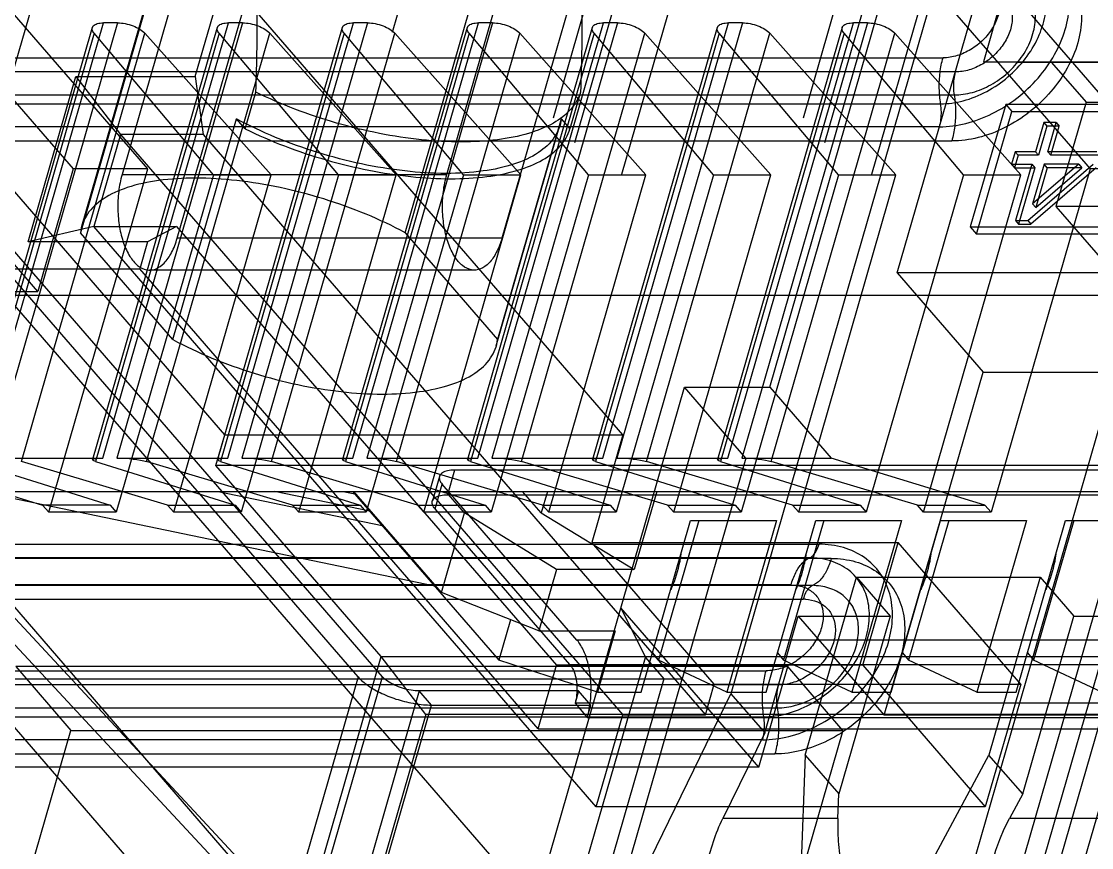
# Model space of a CAD drawing. Header units: millimetres. Extents: x -1 to 407, y -1 to 283.
# Drawn here: x 205.821 to 207.712, y 180.721 to 182.18 of the extents above; entities that cross this region are included whole.
import ezdxf

# ---------------------------------------------------------------- set-up
doc = ezdxf.new("R2010")
doc.units = ezdxf.units.MM
doc.header["$LTSCALE"] = 23.1
doc.linetypes.add('DASHED', pattern=[0.2, 0.1, -0.1])
doc.layers.get('0').update_dxf_attribs({"linetype": 'CONTINUOUS'})
for name, color, linetype in [('001-PCB', 7, 'CONTINUOUS'), ('_154401', 7, 'CONTINUOUS'), ('_242707', 7, 'CONTINUOUS'), ('_307065', 7, 'CONTINUOUS'), ('_367183', 7, 'CONTINUOUS'), ('_372860', 7, 'CONTINUOUS')]:
    doc.layers.add(name, color=color, linetype=linetype)

msp = doc.modelspace()

# ---------------------------------------------------------------- linework, layer by layer
at = {"color": 6, "linetype": 'Continuous'}
for p, q in [((208.003, 182.4254), (207.403, 180.347)), ((207.4583, 180.2387), (208.0896, 182.4254)), ((206.1364, 182.3844), (205.9992, 181.9091)), ((206.5729, 181.9091), (206.7101, 182.3844)), ((206.0447, 181.9192), (205.7037, 182.3129)), ((207.4563, 182.3129), (207.075, 180.9923)), ((207.1436, 181.5335), (207.3686, 182.3129)), ((207.3686, 182.3129), (207.7096, 181.9192)), ((206.0966, 181.7966), (206.2338, 182.2719)), ((206.8075, 182.2719), (206.6703, 181.7966)), ((206.1805, 181.4496), (205.4768, 182.2621)), ((206.1286, 182.0824), (206.1805, 182.2621)), ((206.8841, 181.4496), (206.1805, 182.2621)), ((205.6311, 182.2442), (205.9126, 181.9192)), ((207.3689, 181.7354), (207.5158, 182.2442)), ((207.5602, 182.2442), (207.521, 182.1084)), ((207.8417, 181.9192), (207.5602, 182.2442)), ((205.8401, 182.208), (205.7857, 182.0196)), ((205.9278, 181.8179), (206.0403, 182.2076)), ((206.038, 182.1962), (205.9255, 181.8065)), ((206.4993, 181.8065), (206.6118, 182.1962)), ((205.9466, 182.1688), (205.7264, 181.4059)), ((205.7445, 181.4085), (205.9664, 182.1771)), ((205.9911, 182.1771), (205.7692, 181.4085)), ((206.1674, 182.1688), (205.9472, 181.4059)), ((205.9654, 181.4085), (206.1872, 182.1771)), ((205.9911, 182.1771), (205.9664, 182.1771)), ((206.2119, 182.1771), (205.9901, 181.4085)), ((206.3883, 182.1688), (206.168, 181.4059)), ((206.1862, 181.4085), (206.4081, 182.1771)), ((206.2119, 182.1771), (206.1872, 182.1771)), ((206.4328, 182.1771), (206.2109, 181.4085)), ((206.6091, 182.1688), (206.3889, 181.4059)), ((206.407, 181.4085), (206.6289, 182.1771)), ((206.4328, 182.1771), (206.4081, 182.1771)), ((206.6536, 182.1771), (206.4317, 181.4085)), ((206.8299, 182.1688), (206.6097, 181.4059)), ((206.6279, 181.4085), (206.8497, 182.1771)), ((206.6536, 182.1771), (206.6289, 182.1771)), ((206.8745, 182.1771), (206.6526, 181.4085)), ((207.0508, 182.1688), (206.8306, 181.4059)), ((206.8487, 181.4085), (207.0706, 182.1771)), ((206.8745, 182.1771), (206.8497, 182.1771)), ((207.0953, 182.1771), (206.8734, 181.4085)), ((207.2716, 182.1688), (207.0514, 181.4059)), ((207.0695, 181.4085), (207.2914, 182.1771)), ((207.0953, 182.1771), (207.0706, 182.1771)), ((207.3161, 182.1771), (207.0942, 181.4085)), ((207.3161, 182.1771), (207.2914, 182.1771)), ((205.9499, 182.1586), (205.7317, 181.4025)), ((205.8213, 181.4025), (206.0396, 182.1586)), ((206.1606, 181.9084), (205.9499, 182.1586)), ((206.1708, 182.1586), (205.9525, 181.4025)), ((206.0396, 182.1586), (206.2624, 181.9084)), ((206.0422, 181.4025), (206.2604, 182.1586)), ((206.3814, 181.9084), (206.1708, 182.1586)), ((206.3916, 182.1586), (206.1733, 181.4025)), ((206.2604, 182.1586), (206.4832, 181.9084)), ((206.263, 181.4025), (206.4813, 182.1586)), ((206.6023, 181.9084), (206.3916, 182.1586)), ((206.6124, 182.1586), (206.3942, 181.4025)), ((206.4813, 182.1586), (206.704, 181.9084)), ((206.4838, 181.4025), (206.7021, 182.1586)), ((206.8231, 181.9084), (206.6124, 182.1586)), ((206.8333, 182.1586), (206.615, 181.4025)), ((206.7021, 182.1586), (206.9249, 181.9084)), ((206.7047, 181.4025), (206.9229, 182.1586)), ((207.044, 181.9084), (206.8333, 182.1586)), ((207.0541, 182.1586), (206.8358, 181.4025)), ((206.9229, 182.1586), (207.1457, 181.9084)), ((206.9255, 181.4025), (207.1438, 182.1586)), ((207.2648, 181.9084), (207.0541, 182.1586)), ((207.2749, 182.1586), (207.0567, 181.4025)), ((207.1438, 182.1586), (207.3666, 181.9084)), ((207.1463, 181.4025), (207.3646, 182.1586)), ((207.4856, 181.9084), (207.2749, 182.1586)), ((207.3646, 182.1586), (207.5874, 181.9084)), ((205.0898, 182.1153), (207.4497, 182.1153)), ((207.521, 182.1084), (207.6414, 182.1071)), ((207.521, 182.1084), (207.8457, 182.1084)), ((207.6414, 182.1071), (207.7024, 182.0367)), ((207.9662, 182.1071), (207.6414, 182.1071)), ((207.4714, 182.0903), (205.1115, 182.0903)), ((205.8331, 181.7902), (205.9175, 182.0824)), ((205.9175, 182.0824), (205.9962, 181.98)), ((205.9175, 182.0824), (206.1286, 182.0824)), ((206.1286, 182.0824), (206.1423, 181.98)), ((205.1094, 182.0497), (207.4693, 182.0497)), ((206.2168, 181.9897), (206.2356, 182.0547)), ((206.8093, 182.0547), (206.7906, 181.9897)), ((207.7024, 182.0367), (207.6493, 181.8527)), ((207.7024, 182.0367), (208.0271, 182.0367)), ((205.0856, 182.0341), (207.4455, 182.0341)), ((207.5604, 182.0331), (207.4979, 181.8166)), ((207.5088, 181.8041), (207.5713, 182.0206)), ((207.5604, 182.0331), (207.5713, 182.0206)), ((207.9934, 182.0331), (207.5604, 182.0331)), ((207.5713, 182.0206), (208.0043, 182.0206)), ((206.089, 181.6178), (206.2015, 182.0075)), ((206.2168, 181.9897), (206.2015, 182.0075)), ((206.7752, 182.0075), (206.6627, 181.6178)), ((206.7752, 182.0075), (206.7906, 181.9897)), ((207.6279, 182.0011), (207.613, 181.9495)), ((207.6279, 182.0011), (207.6333, 181.9948)), ((207.6495, 182.0011), (207.6279, 182.0011)), ((207.6346, 181.9495), (207.6495, 182.0011)), ((207.6495, 182.0011), (207.6549, 181.9948)), ((207.4434, 181.9935), (205.0835, 181.9935)), ((206.4161, 181.0222), (205.5869, 181.9797)), ((206.4594, 181.0222), (205.6302, 181.9797)), ((205.9962, 181.98), (205.9493, 181.8176)), ((205.9962, 181.98), (206.8838, 180.955)), ((206.1423, 181.98), (205.9962, 181.98)), ((206.1423, 181.98), (207.03, 180.955)), ((206.6604, 181.6064), (206.7729, 181.9961)), ((207.6333, 181.9948), (207.6184, 181.9432)), ((207.6549, 181.9948), (207.6333, 181.9948)), ((207.64, 181.9432), (207.6549, 181.9948)), ((205.1052, 181.9685), (207.4651, 181.9685)), ((207.5769, 181.9495), (207.5705, 181.9274)), ((207.5823, 181.9432), (207.5759, 181.9211)), ((207.5769, 181.9495), (207.5823, 181.9432)), ((207.613, 181.9495), (207.5769, 181.9495)), ((207.6184, 181.9432), (207.5823, 181.9432)), ((207.613, 181.9495), (207.6184, 181.9432)), ((207.6346, 181.9495), (207.64, 181.9432)), ((207.7212, 181.9495), (207.6346, 181.9495)), ((207.7266, 181.9432), (207.64, 181.9432)), ((207.5705, 181.9274), (207.5759, 181.9211)), ((207.5705, 181.9274), (207.6066, 181.9274)), ((207.6066, 181.9274), (207.5779, 181.8279)), ((207.5995, 181.8279), (207.7148, 181.9274)), ((207.6066, 181.9274), (207.612, 181.9211)), ((207.6282, 181.9274), (207.608, 181.8573)), ((207.6896, 181.9274), (207.608, 181.8573)), ((207.6336, 181.9211), (207.6282, 181.9274)), ((207.6896, 181.9274), (207.6282, 181.9274)), ((207.6896, 181.9274), (207.695, 181.9211)), ((205.9126, 181.9192), (205.8501, 181.7027)), ((205.8697, 181.313), (206.0447, 181.9192)), ((206.0447, 181.9192), (205.9126, 181.9192)), ((206.1606, 181.9084), (205.9887, 181.313)), ((205.9992, 181.9091), (206.5729, 181.9091)), ((206.0905, 181.313), (206.2624, 181.9084)), ((206.1606, 181.9084), (206.2624, 181.9084)), ((206.3814, 181.9084), (206.2096, 181.313)), ((206.3113, 181.313), (206.4832, 181.9084)), ((206.3814, 181.9084), (206.4832, 181.9084)), ((206.6023, 181.9084), (206.4304, 181.313)), ((206.5322, 181.313), (206.704, 181.9084)), ((206.6023, 181.9084), (206.704, 181.9084)), ((206.8231, 181.9084), (206.6512, 181.313)), ((206.753, 181.313), (206.9249, 181.9084)), ((206.8231, 181.9084), (206.9249, 181.9084)), ((207.044, 181.9084), (206.8721, 181.313)), ((206.9738, 181.313), (207.1457, 181.9084)), ((207.044, 181.9084), (207.1457, 181.9084)), ((207.2648, 181.9084), (207.0929, 181.313)), ((207.1947, 181.313), (207.3666, 181.9084)), ((207.2648, 181.9084), (207.3666, 181.9084)), ((207.4856, 181.9084), (207.3138, 181.313)), ((207.4155, 181.313), (207.5874, 181.9084)), ((207.4856, 181.9084), (207.5874, 181.9084)), ((207.7096, 181.9192), (207.5346, 181.313)), ((207.5759, 181.9211), (207.612, 181.9211)), ((207.612, 181.9211), (207.5833, 181.8216)), ((207.7203, 181.9211), (207.6049, 181.8216)), ((207.6336, 181.9211), (207.6134, 181.8511)), ((207.6134, 181.8511), (207.695, 181.9211)), ((207.695, 181.9211), (207.6336, 181.9211)), ((207.8417, 181.9192), (207.7096, 181.9192)), ((205.8501, 181.7027), (205.7202, 181.8527)), ((207.6134, 181.8511), (207.608, 181.8573)), ((207.6493, 181.8527), (207.7792, 181.7027)), ((207.974, 181.8527), (207.6493, 181.8527)), ((205.9493, 181.8176), (205.8331, 181.7902)), ((206.837, 180.7926), (205.9493, 181.8176)), ((205.9493, 181.8176), (206.0954, 181.8176)), ((206.0954, 181.8176), (206.0442, 181.7902)), ((206.0954, 181.8176), (206.7666, 181.0426)), ((207.4979, 181.8166), (207.5088, 181.8041)), ((207.4979, 181.8166), (207.9309, 181.8166)), ((207.5779, 181.8279), (207.5833, 181.8216)), ((207.5779, 181.8279), (207.5995, 181.8279)), ((207.5833, 181.8216), (207.6049, 181.8216)), ((207.5995, 181.8279), (207.6049, 181.8216)), ((206.089, 181.6178), (205.9255, 181.8065)), ((206.6703, 181.7966), (206.0966, 181.7966)), ((206.4993, 181.8065), (206.6627, 181.6178)), ((207.9418, 181.8041), (207.5088, 181.8041)), ((206.0442, 181.7902), (205.8331, 181.7902)), ((206.0442, 181.7902), (206.0305, 181.7425)), ((206.7493, 180.5925), (205.7533, 181.7425)), ((205.7533, 181.7425), (206.0305, 181.7425)), ((206.7341, 180.93), (206.0305, 181.7425)), ((206.6216, 181.7404), (206.0479, 181.7404)), ((207.3689, 181.7354), (207.5205, 181.5604)), ((208.0131, 181.7354), (207.3689, 181.7354)), ((205.5253, 181.7027), (205.8501, 181.7027)), ((207.9495, 181.5652), (207.5557, 180.2012)), ((207.3455, 180.9542), (207.5205, 181.5604)), ((207.5205, 181.5604), (208.1646, 181.5604)), ((206.6181, 180.2345), (206.9931, 181.5335)), ((207.1014, 181.4085), (206.9931, 181.5335)), ((206.9931, 181.5335), (207.1436, 181.5335)), ((207.1436, 181.5335), (207.2518, 181.4085)), ((205.4137, 181.503), (206.2723, 180.582)), ((206.3156, 180.582), (205.457, 181.503)), ((207.4994, 180.256), (207.8539, 181.4841)), ((207.8756, 181.4591), (207.521, 180.231)), ((206.1648, 181.3955), (206.1805, 181.4496)), ((206.1805, 181.4496), (206.8841, 181.4496)), ((206.8841, 181.4496), (206.8291, 181.2591)), ((205.5869, 181.4085), (205.8588, 181.3255)), ((205.7317, 181.4025), (205.9782, 181.3255)), ((205.7692, 181.4085), (205.9654, 181.4085)), ((206.0794, 181.3255), (205.8213, 181.4025)), ((205.9525, 181.4025), (206.1991, 181.3255)), ((205.9901, 181.4085), (206.1862, 181.4085)), ((206.3002, 181.3255), (206.0422, 181.4025)), ((206.4571, 181.058), (206.1648, 181.3955)), ((209.5965, 181.3955), (206.1648, 181.3955)), ((206.1733, 181.4025), (206.4199, 181.3255)), ((206.2109, 181.4085), (206.407, 181.4085)), ((206.521, 181.3255), (206.263, 181.4025)), ((206.3942, 181.4025), (206.6407, 181.3255)), ((206.4317, 181.4085), (206.6279, 181.4085)), ((206.7419, 181.3255), (206.4838, 181.4025)), ((206.615, 181.4025), (206.8616, 181.3255)), ((206.6526, 181.4085), (206.8487, 181.4085)), ((206.9627, 181.3255), (206.7047, 181.4025)), ((206.8358, 181.4025), (207.0824, 181.3255)), ((206.8734, 181.4085), (207.0695, 181.4085)), ((207.1836, 181.3255), (206.9255, 181.4025)), ((207.1014, 181.4085), (206.9889, 181.0188)), ((207.0567, 181.4025), (207.3032, 181.3255)), ((207.0942, 181.4085), (207.2518, 181.4085)), ((207.4044, 181.3255), (207.1463, 181.4025)), ((207.5238, 181.3255), (207.2518, 181.4085)), ((206.56, 181.376), (206.5475, 181.3327)), ((206.5864, 181.3871), (206.5739, 181.3438)), ((209.3144, 181.3871), (206.5864, 181.3871)), ((206.5523, 181.3188), (206.5648, 181.3621)), ((206.8029, 181.0871), (206.5648, 181.3621)), ((206.4507, 180.192), (205.4548, 181.342)), ((205.6377, 181.342), (206.6336, 180.192)), ((206.5739, 181.3438), (209.3019, 181.3438)), ((205.8588, 181.3255), (205.8697, 181.313)), ((205.9782, 181.3255), (205.8588, 181.3255)), ((205.9782, 181.3255), (205.9887, 181.313)), ((206.0905, 181.313), (206.0794, 181.3255)), ((206.0794, 181.3255), (206.1991, 181.3255)), ((206.1991, 181.3255), (206.2096, 181.313)), ((206.3113, 181.313), (206.3002, 181.3255)), ((206.3002, 181.3255), (206.4199, 181.3255)), ((206.4199, 181.3255), (206.4304, 181.313)), ((206.5322, 181.313), (206.521, 181.3255)), ((206.521, 181.3255), (206.6407, 181.3255)), ((206.7904, 181.0438), (206.5523, 181.3188)), ((206.6407, 181.3255), (206.6512, 181.313)), ((206.753, 181.313), (206.7419, 181.3255)), ((206.7419, 181.3255), (206.8616, 181.3255)), ((206.8616, 181.3255), (206.8721, 181.313)), ((206.9738, 181.313), (206.9627, 181.3255)), ((206.9627, 181.3255), (207.0824, 181.3255)), ((207.0824, 181.3255), (207.0929, 181.313)), ((207.1947, 181.313), (207.1836, 181.3255)), ((207.1836, 181.3255), (207.3032, 181.3255)), ((207.3032, 181.3255), (207.3138, 181.313)), ((207.4155, 181.313), (207.4044, 181.3255)), ((207.4044, 181.3255), (207.5238, 181.3255)), ((207.5346, 181.313), (207.5238, 181.3255)), ((205.9887, 181.313), (205.8697, 181.313)), ((206.2096, 181.313), (206.0905, 181.313)), ((206.4304, 181.313), (206.3113, 181.313)), ((206.6512, 181.313), (206.5322, 181.313)), ((206.8721, 181.313), (206.753, 181.313)), ((207.0929, 181.313), (206.9738, 181.313)), ((207.3138, 181.313), (207.1947, 181.313)), ((207.5346, 181.313), (207.4155, 181.313)), ((204.8707, 181.2562), (207.2306, 181.2562)), ((207.0456, 181.0091), (206.8291, 181.2591)), ((206.8291, 181.2591), (207.3704, 181.2591)), ((207.3079, 181.0426), (207.3704, 181.2591)), ((207.5869, 181.0091), (207.3704, 181.2591)), ((207.2141, 181.2322), (204.8541, 181.2322)), ((207.2522, 181.2312), (204.8923, 181.2312)), ((207.2062, 180.884), (207.2968, 181.1979)), ((207.2968, 181.1979), (207.3563, 181.1292)), ((207.2968, 181.1979), (207.6215, 181.1979)), ((207.6215, 181.1979), (207.5309, 180.884)), ((207.6215, 181.1979), (207.6811, 181.1292)), ((207.181, 181.1843), (204.8211, 181.1843)), ((207.2192, 181.1833), (204.8593, 181.1833)), ((207.2253, 181.1831), (207.2212, 181.1833)), ((207.226, 181.1831), (207.2253, 181.1831)), ((204.8427, 181.1593), (207.2026, 181.1593)), ((207.1346, 180.9235), (207.1939, 181.1292)), ((207.1939, 181.1292), (207.3455, 180.9542)), ((207.1939, 181.1292), (207.3563, 181.1292)), ((207.3563, 181.1292), (207.2657, 180.8153)), ((207.5905, 180.8153), (207.6811, 181.1292)), ((207.6811, 181.1292), (207.8381, 181.1292)), ((209.6175, 181.0871), (206.8029, 181.0871)), ((205.6884, 178.395), (206.4571, 181.058)), ((206.5358, 180.9556), (206.4571, 181.058)), ((206.4571, 181.058), (209.8887, 181.058)), ((206.7864, 180.58), (206.9239, 181.0563)), ((205.8115, 181.0401), (205.9089, 180.9276)), ((207.1754, 181.0401), (205.8115, 181.0401)), ((206.7341, 180.93), (206.7666, 181.0426)), ((207.3079, 181.0426), (206.7666, 181.0426)), ((206.7904, 181.0438), (209.605, 181.0438)), ((207.1242, 180.8626), (207.1754, 181.0401)), ((207.2729, 180.9276), (207.1754, 181.0401)), ((207.3079, 181.0426), (207.5244, 180.7926)), ((204.7773, 181.0328), (207.1372, 181.0328)), ((206.4161, 181.0222), (206.2838, 180.5638)), ((206.3271, 180.5638), (206.4594, 181.0222)), ((207.1589, 181.0078), (204.799, 181.0078)), ((206.546, 180.9722), (206.5244, 180.9972)), ((206.8058, 180.9972), (206.7996, 180.9755)), ((207.03, 180.955), (207.0456, 181.0091)), ((207.0456, 181.0091), (207.5869, 181.0091)), ((207.5869, 181.0091), (207.5244, 180.7926)), ((206.9163, 180.6675), (207.075, 180.9923)), ((207.075, 180.9923), (207.1346, 180.9235)), ((204.7969, 180.9672), (207.1568, 180.9672)), ((206.8212, 180.9505), (206.8275, 180.9722)), ((204.7731, 180.9516), (207.133, 180.9516)), ((206.5358, 180.9556), (205.7858, 178.3575)), ((209.8375, 180.9556), (206.5358, 180.9556)), ((206.837, 180.7926), (206.8838, 180.955)), ((206.8838, 180.955), (207.03, 180.955)), ((207.9896, 180.9542), (207.3455, 180.9542)), ((205.837, 180.6786), (205.9089, 180.9276)), ((205.9089, 180.9276), (207.2729, 180.9276)), ((206.7341, 180.93), (208.7584, 180.93)), ((207.1346, 180.9235), (207.0605, 180.772)), ((207.2729, 180.9276), (207.201, 180.6786)), ((207.1309, 180.911), (204.771, 180.911)), ((204.7927, 180.886), (207.1526, 180.886)), ((207.2062, 180.884), (207.1978, 180.6675)), ((207.2062, 180.884), (207.2657, 180.8153)), ((207.4143, 180.6675), (207.5309, 180.884)), ((207.5905, 180.8153), (207.5309, 180.884)), ((207.264, 180.772), (207.2657, 180.8153)), ((207.5905, 180.8153), (207.5671, 180.772)), ((207.5244, 180.7926), (206.837, 180.7926)), ((207.264, 180.772), (207.0605, 180.772)), ((207.7349, 180.772), (207.5671, 180.772))]:
    msp.add_line(p, q, dxfattribs=at)
at = {"color": 4, "linetype": 'DASHED'}
msp.add_line((203.9339, 172.6617), (206.4036, 181.2169), dxfattribs=at)
at = {"color": 7, "linetype": 'Continuous'}
for p, q in [((206.8806, 181.1438), (206.9239, 181.0563)), ((207.1242, 180.8626), (206.8806, 181.1438)), ((206.9239, 181.0563), (206.9564, 181.0188)), ((205.6249, 181.0188), (206.9889, 181.0188)), ((206.9564, 181.0188), (206.8189, 180.5425)), ((206.8514, 180.5425), (206.9889, 181.0188)), ((206.5244, 180.9972), (205.7681, 178.3775)), ((206.8058, 180.9972), (206.5244, 180.9972)), ((206.8275, 180.9722), (206.8058, 180.9972)), ((205.7898, 178.3525), (206.546, 180.9722)), ((206.546, 180.9722), (206.8275, 180.9722)), ((206.7996, 180.9755), (206.8212, 180.9505)), ((209.6142, 180.9755), (206.7996, 180.9755)), ((206.8212, 180.9505), (209.6358, 180.9505)), ((207.1242, 180.8626), (205.7602, 180.8626))]:
    msp.add_line(p, q, dxfattribs=at)
at = {"color": 6, "linetype": 'Continuous'}
for centre, radius, start, end in [((207.2141, 181.0953), 0.1369, 86.2904, 90.012), ((207.2026, 181.0853), 0.074, 86.636, 89.9635)]:
    msp.add_arc(centre, radius, start, end, dxfattribs=at)
at = {"color": 6, "linetype": 'Continuous', "extrusion": (0, 0, -1)}
for centre, major_axis, ratio, start_param, end_param in [((205.9852, 181.4024), (-0.0381, 0.0032), 0.135087, -0.547189, 1.009655), ((206.01, 181.4024), (-0.0381, 0.0032), 0.135087, 1.009655, 2.566499), ((206.2061, 181.4024), (-0.0381, 0.0032), 0.135087, -0.547189, 1.009655), ((206.2308, 181.4024), (-0.0381, 0.0032), 0.135087, 1.009655, 2.566499), ((206.4269, 181.4024), (-0.0381, 0.0032), 0.135087, -0.547189, 1.009655), ((206.4516, 181.4024), (-0.0381, 0.0032), 0.135087, 1.009655, 2.566499), ((206.6478, 181.4024), (-0.0381, 0.0032), 0.135087, -0.547189, 1.009655), ((206.6725, 181.4024), (-0.0381, 0.0032), 0.135087, 1.009655, 2.566499), ((206.8686, 181.4024), (-0.0381, 0.0032), 0.135087, -0.547189, 1.009655), ((206.8933, 181.4024), (-0.0381, 0.0032), 0.135087, 1.009655, 2.566499), ((207.0894, 181.4024), (-0.0381, 0.0032), 0.135087, -0.547189, 1.009655), ((207.1141, 181.4024), (-0.0381, 0.0032), 0.135087, 1.009655, 2.566499), ((206.7589, 180.9681), (-1.4564, 0.3624), 0.423626, 5.012153, 5.860427), ((207.6537, 180.672), (0.057, 0.1973), 0.576999, -2.783164, -1.212368), ((206.6481, 180.5842), (-1.4252, 0.4706), 0.441408, -1.303516, -0.455242), ((206.6481, 180.5842), (-1.3777, 0.4549), 0.441408, 4.979669, 5.827943)]:
    msp.add_ellipse(centre, major_axis=major_axis, ratio=ratio, start_param=start_param, end_param=end_param, dxfattribs=at)
at = {"color": 6, "linetype": 'Continuous'}
for points, knots in [([(207.4434, 181.9935), (207.4591, 181.9935), (207.4914, 181.9979), (207.5379, 182.0154), (207.5812, 182.0428), (207.6187, 182.0782), (207.648, 182.1194), (207.6671, 182.1638), (207.6749, 182.2087), (207.6703, 182.2512), (207.6531, 182.2886), (207.6242, 182.3174), (207.586, 182.3351), (207.5576, 182.3387), (207.5431, 182.3387)], [0, 0, 0, 0, 0.085354, 0.176037, 0.269785, 0.3637, 0.456022, 0.543863, 0.625818, 0.702083, 0.774238, 0.84598, 0.920531, 1, 1, 1, 1]), ([(207.4455, 182.0341), (207.4589, 182.0341), (207.4873, 182.0381), (207.5279, 182.0545), (207.5652, 182.0801), (207.5962, 182.1126), (207.6187, 182.1494), (207.6314, 182.1881), (207.6334, 182.2257), (207.6242, 182.2603), (207.6035, 182.2891), (207.5725, 182.3085), (207.548, 182.3136), (207.5354, 182.3145)], [0, 0, 0, 0, 0.091618, 0.193992, 0.2977, 0.399719, 0.499661, 0.591285, 0.676323, 0.754647, 0.832035, 0.913682, 1, 1, 1, 1]), ([(207.5647, 182.3137), (207.5792, 182.3137), (207.6075, 182.3101), (207.6454, 182.2927), (207.6742, 182.2643), (207.6916, 182.2274), (207.6966, 182.185), (207.6892, 182.1402), (207.6704, 182.0957), (207.6413, 182.0543), (207.6038, 182.0185), (207.5602, 181.9907), (207.5133, 181.9729), (207.4808, 181.9685), (207.4651, 181.9685)], [0, 0, 0, 0, 0.079193, 0.153077, 0.224106, 0.295691, 0.371752, 0.453585, 0.541191, 0.633457, 0.727996, 0.822743, 0.914322, 1, 1, 1, 1]), ([(206.2356, 182.0547), (206.2366, 182.0809), (206.238, 182.1313), (206.238, 182.2037), (206.2357, 182.2499), (206.2338, 182.2719)], [0, 0, 0, 0, 0.362121, 0.695312, 1, 1, 1, 1]), ([(206.8075, 182.2719), (206.8095, 182.2499), (206.8117, 182.2037), (206.8117, 182.1313), (206.8103, 182.0809), (206.8093, 182.0547)], [0, 0, 0, 0, 0.304688, 0.637879, 1, 1, 1, 1]), ([(207.4935, 182.2669), (207.5011, 182.2669), (207.5159, 182.2646), (207.5349, 182.2535), (207.5473, 182.2359), (207.5518, 182.214), (207.5484, 182.1904), (207.5378, 182.1671), (207.5211, 182.1461), (207.4997, 182.1293), (207.4755, 182.1182), (207.4581, 182.1153), (207.4498, 182.1153)], [0, 0, 0, 0, 0.094861, 0.182105, 0.266584, 0.355552, 0.453357, 0.559542, 0.670943, 0.784228, 0.895716, 1, 1, 1, 1]), ([(207.4693, 182.0497), (207.4747, 182.0497), (207.4857, 182.0505), (207.5021, 182.054), (207.5185, 182.0597), (207.5345, 182.0675), (207.5498, 182.0772), (207.5641, 182.0886), (207.5769, 182.1015), (207.5882, 182.1155), (207.5976, 182.1305), (207.6049, 182.1461), (207.61, 182.1619), (207.6128, 182.1777), (207.6132, 182.193), (207.6112, 182.2077), (207.6067, 182.2213), (207.6, 182.2335), (207.591, 182.2441), (207.5801, 182.2528), (207.5675, 182.2595), (207.5535, 182.2639), (207.5436, 182.2653), (207.5385, 182.2656)], [0, 0, 0, 0, 0.047857, 0.097621, 0.149054, 0.201803, 0.255448, 0.309534, 0.363549, 0.41698, 0.469367, 0.520311, 0.569498, 0.616749, 0.66204, 0.705511, 0.747479, 0.78844, 0.829025, 0.869908, 0.911717, 0.954966, 1, 1, 1, 1]), ([(207.5194, 182.2417), (207.5266, 182.2413), (207.5404, 182.2383), (207.5581, 182.2269), (207.5696, 182.2091), (207.5733, 182.1873), (207.5696, 182.1637), (207.5584, 182.1407), (207.5415, 182.12), (207.5203, 182.1036), (207.4965, 182.0931), (207.4796, 182.0903), (207.4714, 182.0903)], [0, 0, 0, 0, 0.090541, 0.175823, 0.260777, 0.351493, 0.450716, 0.558782, 0.672454, 0.786246, 0.896143, 1, 1, 1, 1]), ([(205.9499, 182.1586), (205.9482, 182.1607), (205.9453, 182.165), (205.9479, 182.1729), (205.9563, 182.1765), (205.9626, 182.1771), (205.9664, 182.1771)], [0, 0, 0, 0, 0.238335, 0.424436, 0.663353, 1, 1, 1, 1]), ([(205.9911, 182.1771), (205.9957, 182.1771), (206.0051, 182.176), (206.0185, 182.1722), (206.0303, 182.1665), (206.0371, 182.1615), (206.0396, 182.1586)], [0, 0, 0, 0, 0.258863, 0.530231, 0.785705, 1, 1, 1, 1]), ([(206.1708, 182.1586), (206.1691, 182.1607), (206.1661, 182.165), (206.1687, 182.1729), (206.1771, 182.1765), (206.1835, 182.1771), (206.1872, 182.1771)], [0, 0, 0, 0, 0.238335, 0.424436, 0.663353, 1, 1, 1, 1]), ([(206.2119, 182.1771), (206.2165, 182.1771), (206.2259, 182.176), (206.2393, 182.1722), (206.2512, 182.1665), (206.2579, 182.1615), (206.2604, 182.1586)], [0, 0, 0, 0, 0.258863, 0.530231, 0.785705, 1, 1, 1, 1]), ([(206.3916, 182.1586), (206.3899, 182.1607), (206.387, 182.165), (206.3896, 182.1729), (206.398, 182.1765), (206.4043, 182.1771), (206.4081, 182.1771)], [0, 0, 0, 0, 0.238335, 0.424436, 0.663353, 1, 1, 1, 1]), ([(206.4328, 182.1771), (206.4374, 182.1771), (206.4467, 182.176), (206.4601, 182.1722), (206.472, 182.1665), (206.4787, 182.1615), (206.4813, 182.1586)], [0, 0, 0, 0, 0.258863, 0.530231, 0.785705, 1, 1, 1, 1]), ([(206.6124, 182.1586), (206.6107, 182.1607), (206.6078, 182.165), (206.6104, 182.1729), (206.6188, 182.1765), (206.6251, 182.1771), (206.6289, 182.1771)], [0, 0, 0, 0, 0.238335, 0.424436, 0.663353, 1, 1, 1, 1]), ([(206.6536, 182.1771), (206.6582, 182.1771), (206.6676, 182.176), (206.681, 182.1722), (206.6928, 182.1665), (206.6996, 182.1615), (206.7021, 182.1586)], [0, 0, 0, 0, 0.258863, 0.530231, 0.785705, 1, 1, 1, 1]), ([(206.8333, 182.1586), (206.8316, 182.1607), (206.8286, 182.165), (206.8312, 182.1729), (206.8396, 182.1765), (206.846, 182.1771), (206.8497, 182.1771)], [0, 0, 0, 0, 0.238335, 0.424436, 0.663353, 1, 1, 1, 1]), ([(206.8745, 182.1771), (206.879, 182.1771), (206.8884, 182.176), (206.9018, 182.1722), (206.9137, 182.1665), (206.9204, 182.1615), (206.9229, 182.1586)], [0, 0, 0, 0, 0.258863, 0.530231, 0.785705, 1, 1, 1, 1]), ([(207.0541, 182.1586), (207.0524, 182.1607), (207.0495, 182.165), (207.0521, 182.1729), (207.0605, 182.1765), (207.0668, 182.1771), (207.0706, 182.1771)], [0, 0, 0, 0, 0.238335, 0.424436, 0.663353, 1, 1, 1, 1]), ([(207.0953, 182.1771), (207.0999, 182.1771), (207.1092, 182.176), (207.1226, 182.1722), (207.1345, 182.1665), (207.1413, 182.1615), (207.1438, 182.1586)], [0, 0, 0, 0, 0.258863, 0.530231, 0.785705, 1, 1, 1, 1]), ([(207.2749, 182.1586), (207.2732, 182.1607), (207.2703, 182.165), (207.2729, 182.1729), (207.2813, 182.1765), (207.2877, 182.1771), (207.2914, 182.1771)], [0, 0, 0, 0, 0.238335, 0.424436, 0.663353, 1, 1, 1, 1]), ([(207.3161, 182.1771), (207.3207, 182.1771), (207.3301, 182.176), (207.3435, 182.1722), (207.3553, 182.1665), (207.3621, 182.1615), (207.3646, 182.1586)], [0, 0, 0, 0, 0.258863, 0.530231, 0.785705, 1, 1, 1, 1]), ([(207.4455, 182.0341), (207.4441, 182.0431), (207.4425, 182.0615), (207.4438, 182.0889), (207.4473, 182.1068), (207.4497, 182.1153)], [0, 0, 0, 0, 0.335441, 0.674678, 1, 1, 1, 1]), ([(207.4714, 182.0903), (207.4702, 182.0861), (207.4684, 182.0772), (207.4677, 182.0635), (207.4685, 182.0543), (207.4693, 182.0497)], [0, 0, 0, 0, 0.321066, 0.660217, 1, 1, 1, 1]), ([(206.5986, 181.9668), (206.5751, 181.9668), (206.5265, 181.9696), (206.4528, 181.9809), (206.378, 181.9991), (206.305, 182.0234), (206.2581, 182.0436), (206.2356, 182.0547)], [0, 0, 0, 0, 0.187499, 0.387338, 0.593585, 0.799916, 1, 1, 1, 1]), ([(206.8093, 182.0547), (206.806, 182.0437), (206.7928, 182.0217), (206.7598, 181.9971), (206.715, 181.9795), (206.66, 181.9689), (206.6199, 181.9668), (206.5986, 181.9668)], [0, 0, 0, 0, 0.142927, 0.30687, 0.503274, 0.735138, 1, 1, 1, 1]), ([(207.4693, 182.0497), (207.4708, 182.0407), (207.4724, 182.0222), (207.471, 181.9949), (207.4676, 181.977), (207.4651, 181.9685)], [0, 0, 0, 0, 0.335437, 0.674676, 1, 1, 1, 1]), ([(207.4434, 181.9935), (207.4447, 181.9977), (207.4464, 182.0066), (207.4471, 182.0202), (207.4463, 182.0295), (207.4455, 182.0341)], [0, 0, 0, 0, 0.321079, 0.660227, 1, 1, 1, 1]), ([(206.5717, 181.9112), (206.5474, 181.9112), (206.4972, 181.9144), (206.4213, 181.9269), (206.3447, 181.9468), (206.2708, 181.9733), (206.2238, 181.9954), (206.2015, 182.0075)], [0, 0, 0, 0, 0.188874, 0.390179, 0.597191, 0.802801, 1, 1, 1, 1]), ([(206.7752, 182.0075), (206.7738, 181.9959), (206.7645, 181.972), (206.7337, 181.9445), (206.6898, 181.9252), (206.6344, 181.9135), (206.5936, 181.9112), (206.5717, 181.9112)], [0, 0, 0, 0, 0.143483, 0.303562, 0.497181, 0.729913, 1, 1, 1, 1]), ([(206.2169, 181.9897), (206.2395, 181.9786), (206.2864, 181.9584), (206.3594, 181.9341), (206.4341, 181.9159), (206.5078, 181.9047), (206.5563, 181.9018), (206.5798, 181.9018)], [0, 0, 0, 0, 0.200663, 0.40686, 0.612964, 0.812652, 1, 1, 1, 1]), ([(206.5798, 181.9018), (206.6012, 181.9018), (206.6412, 181.9039), (206.6962, 181.9145), (206.7409, 181.9321), (206.774, 181.9567), (206.7872, 181.9787), (206.7906, 181.9897)], [0, 0, 0, 0, 0.264662, 0.496402, 0.692741, 0.856644, 1, 1, 1, 1]), ([(205.9992, 181.9091), (205.9964, 181.8994), (205.9924, 181.8789), (205.991, 181.8476), (205.9938, 181.8168), (206.0008, 181.7888), (206.0113, 181.7655), (206.0248, 181.7485), (206.0414, 181.7393), (206.0596, 181.7411), (206.0754, 181.753), (206.0881, 181.7722), (206.0941, 181.7879), (206.0966, 181.7966)], [0, 0, 0, 0, 0.112048, 0.229484, 0.344916, 0.452483, 0.547151, 0.625149, 0.688915, 0.747899, 0.815555, 0.899688, 1, 1, 1, 1]), ([(206.6703, 181.7966), (206.6678, 181.7879), (206.6619, 181.7723), (206.6493, 181.7532), (206.6337, 181.7413), (206.6157, 181.7392), (206.599, 181.7481), (206.5854, 181.7649), (206.5747, 181.7881), (206.5677, 181.8161), (206.5647, 181.8471), (206.5661, 181.8787), (206.5701, 181.8993), (206.5729, 181.9091)], [0, 0, 0, 0, 0.099917, 0.183374, 0.250627, 0.309389, 0.372896, 0.450427, 0.54457, 0.652356, 0.76883, 0.887458, 1, 1, 1, 1]), ([(206.129, 181.9028), (206.1072, 181.9028), (206.0664, 181.9005), (206.011, 181.8888), (205.9671, 181.8694), (205.9363, 181.842), (205.9269, 181.818), (205.9255, 181.8065)], [0, 0, 0, 0, 0.270101, 0.502837, 0.696453, 0.856525, 1, 1, 1, 1]), ([(206.4993, 181.8065), (206.4769, 181.8186), (206.4299, 181.8406), (206.356, 181.8672), (206.2795, 181.8871), (206.2036, 181.8996), (206.1533, 181.9028), (206.129, 181.9028)], [0, 0, 0, 0, 0.19721, 0.402826, 0.609838, 0.811137, 1, 1, 1, 1]), ([(206.089, 181.6178), (206.1113, 181.6057), (206.1583, 181.5836), (206.2323, 181.5571), (206.3088, 181.5372), (206.3847, 181.5247), (206.4349, 181.5215), (206.4592, 181.5215)], [0, 0, 0, 0, 0.19721, 0.402826, 0.609838, 0.811137, 1, 1, 1, 1]), ([(206.4592, 181.5215), (206.4811, 181.5215), (206.5219, 181.5238), (206.5773, 181.5355), (206.6212, 181.5548), (206.652, 181.5823), (206.6613, 181.6062), (206.6627, 181.6178)], [0, 0, 0, 0, 0.270101, 0.502837, 0.696453, 0.856525, 1, 1, 1, 1]), ([(206.5864, 181.3871), (206.5823, 181.3871), (206.5749, 181.3865), (206.5655, 181.3834), (206.5594, 181.3773), (206.5596, 181.3689), (206.5628, 181.3644), (206.5648, 181.3621)], [0, 0, 0, 0, 0.274029, 0.486947, 0.647888, 0.801387, 1, 1, 1, 1]), ([(206.5523, 181.3188), (206.5503, 181.3211), (206.5471, 181.3256), (206.5469, 181.334), (206.553, 181.3401), (206.5624, 181.3432), (206.5698, 181.3438), (206.5739, 181.3438)], [0, 0, 0, 0, 0.198634, 0.352139, 0.513086, 0.726001, 1, 1, 1, 1]), ([(207.1309, 180.911), (207.1466, 180.911), (207.1789, 180.9153), (207.2254, 180.9329), (207.2687, 180.9603), (207.3062, 180.9957), (207.3355, 181.0369), (207.3546, 181.0813), (207.3624, 181.1262), (207.3578, 181.1687), (207.3406, 181.2061), (207.3117, 181.2349), (207.2735, 181.2526), (207.2451, 181.2562), (207.2306, 181.2562)], [0, 0, 0, 0, 0.085354, 0.176037, 0.269785, 0.3637, 0.456022, 0.543863, 0.625818, 0.702083, 0.774238, 0.84598, 0.920531, 1, 1, 1, 1]), ([(207.2141, 181.2322), (207.2165, 181.2333), (207.2214, 181.2371), (207.2269, 181.2455), (207.2295, 181.2523), (207.2306, 181.2562)], [0, 0, 0, 0, 0.26963, 0.601802, 1, 1, 1, 1]), ([(207.133, 180.9516), (207.1464, 180.9516), (207.1748, 180.9556), (207.2154, 180.972), (207.2527, 180.9976), (207.2837, 181.03), (207.3062, 181.0669), (207.3189, 181.1055), (207.3209, 181.1432), (207.3117, 181.1777), (207.291, 181.2065), (207.26, 181.226), (207.2355, 181.2311), (207.2229, 181.2319)], [0, 0, 0, 0, 0.091618, 0.193992, 0.2977, 0.399719, 0.499661, 0.591285, 0.676323, 0.754647, 0.832035, 0.913682, 1, 1, 1, 1]), ([(207.2522, 181.2312), (207.2667, 181.2312), (207.295, 181.2276), (207.3329, 181.2102), (207.3617, 181.1818), (207.3791, 181.1449), (207.3841, 181.1025), (207.3767, 181.0577), (207.3579, 181.0132), (207.3288, 180.9718), (207.2913, 180.936), (207.2477, 180.9082), (207.2008, 180.8904), (207.1683, 180.886), (207.1526, 180.886)], [0, 0, 0, 0, 0.079193, 0.153077, 0.224106, 0.295691, 0.371752, 0.453585, 0.541191, 0.633457, 0.727996, 0.822743, 0.914322, 1, 1, 1, 1]), ([(207.181, 181.1843), (207.1832, 181.1919), (207.1883, 181.2055), (207.1992, 181.2224), (207.209, 181.2301), (207.2141, 181.2322)], [0, 0, 0, 0, 0.393549, 0.726569, 1, 1, 1, 1]), ([(207.2522, 181.2312), (207.2501, 181.2236), (207.2449, 181.21), (207.234, 181.1931), (207.2242, 181.1854), (207.2192, 181.1833)], [0, 0, 0, 0, 0.393549, 0.726569, 1, 1, 1, 1]), ([(207.181, 181.1843), (207.1886, 181.1843), (207.2034, 181.1821), (207.2224, 181.171), (207.2348, 181.1533), (207.2393, 181.1315), (207.2359, 181.1079), (207.2253, 181.0845), (207.2086, 181.0636), (207.1872, 181.0468), (207.163, 181.0357), (207.1456, 181.0328), (207.1373, 181.0328)], [0, 0, 0, 0, 0.094862, 0.182106, 0.266584, 0.355552, 0.453357, 0.559542, 0.670943, 0.784228, 0.895715, 1, 1, 1, 1]), ([(207.1568, 180.9672), (207.1622, 180.9672), (207.1732, 180.968), (207.1896, 180.9715), (207.206, 180.9772), (207.222, 180.985), (207.2373, 180.9947), (207.2516, 181.0061), (207.2644, 181.0189), (207.2757, 181.033), (207.2851, 181.048), (207.2924, 181.0636), (207.2975, 181.0794), (207.3003, 181.0951), (207.3007, 181.1105), (207.2987, 181.1251), (207.2942, 181.1387), (207.2875, 181.151), (207.2785, 181.1616), (207.2676, 181.1703), (207.255, 181.1769), (207.241, 181.1813), (207.2311, 181.1827), (207.226, 181.1831)], [0, 0, 0, 0, 0.047857, 0.097621, 0.149054, 0.201803, 0.255448, 0.309534, 0.363549, 0.41698, 0.469367, 0.520311, 0.569498, 0.616749, 0.66204, 0.705511, 0.747479, 0.78844, 0.829025, 0.869908, 0.911717, 0.954966, 1, 1, 1, 1]), ([(207.2192, 181.1833), (207.2167, 181.1822), (207.2118, 181.1784), (207.2063, 181.17), (207.2037, 181.1631), (207.2026, 181.1593)], [0, 0, 0, 0, 0.26963, 0.601802, 1, 1, 1, 1]), ([(207.2069, 181.1592), (207.2141, 181.1588), (207.2279, 181.1558), (207.2456, 181.1444), (207.2571, 181.1265), (207.2608, 181.1047), (207.2571, 181.0812), (207.2459, 181.0581), (207.229, 181.0375), (207.2078, 181.0211), (207.184, 181.0106), (207.1671, 181.0078), (207.1589, 181.0078)], [0, 0, 0, 0, 0.090541, 0.175823, 0.260777, 0.351493, 0.450716, 0.558782, 0.672454, 0.786246, 0.896143, 1, 1, 1, 1]), ([(206.8212, 180.9505), (206.824, 180.9601), (206.8277, 180.9802), (206.8284, 181.0108), (206.8246, 181.0404), (206.8166, 181.0664), (206.808, 181.0813), (206.8029, 181.0871)], [0, 0, 0, 0, 0.209849, 0.429272, 0.642992, 0.836719, 1, 1, 1, 1]), ([(206.7904, 181.0438), (206.793, 181.0409), (206.7973, 181.0335), (206.8013, 181.0205), (206.8032, 181.0057), (206.8028, 180.9904), (206.8009, 180.9803), (206.7996, 180.9755)], [0, 0, 0, 0, 0.163304, 0.357047, 0.570769, 0.790178, 1, 1, 1, 1]), ([(206.4161, 181.0222), (206.4212, 181.0163), (206.4346, 181.0051), (206.4586, 180.9918), (206.4867, 180.9811), (206.5163, 180.9741), (206.5363, 180.9722), (206.546, 180.9722)], [0, 0, 0, 0, 0.165167, 0.362077, 0.577641, 0.795783, 1, 1, 1, 1]), ([(206.5244, 180.9972), (206.5195, 180.9972), (206.5095, 180.9981), (206.4947, 181.0016), (206.4807, 181.007), (206.4687, 181.0137), (206.462, 181.0192), (206.4594, 181.0222)], [0, 0, 0, 0, 0.204244, 0.4224, 0.637962, 0.834856, 1, 1, 1, 1]), ([(207.133, 180.9516), (207.1316, 180.9606), (207.13, 180.979), (207.1313, 181.0064), (207.1348, 181.0242), (207.1372, 181.0328)], [0, 0, 0, 0, 0.335441, 0.674678, 1, 1, 1, 1]), ([(207.1589, 181.0078), (207.1577, 181.0036), (207.1559, 180.9947), (207.1552, 180.981), (207.156, 180.9717), (207.1568, 180.9672)], [0, 0, 0, 0, 0.321066, 0.660217, 1, 1, 1, 1]), ([(207.1568, 180.9672), (207.1583, 180.9581), (207.1599, 180.9397), (207.1585, 180.9124), (207.1551, 180.8945), (207.1526, 180.886)], [0, 0, 0, 0, 0.335437, 0.674676, 1, 1, 1, 1]), ([(205.4949, 180.9396), (205.5264, 180.9055), (205.5984, 180.8382), (205.7225, 180.7454), (205.8664, 180.6568), (206.0275, 180.5741), (206.1419, 180.525), (206.2014, 180.5017)], [0, 0, 0, 0, 0.166516, 0.351845, 0.554284, 0.77135, 1, 1, 1, 1]), ([(207.1309, 180.911), (207.1322, 180.9152), (207.1339, 180.9241), (207.1346, 180.9377), (207.1338, 180.947), (207.133, 180.9516)], [0, 0, 0, 0, 0.321079, 0.660227, 1, 1, 1, 1]), ([(207.0625, 180.4987), (207.0559, 180.5063), (207.044, 180.5253), (207.0322, 180.5589), (207.026, 180.5984), (207.0256, 180.6414), (207.0313, 180.6864), (207.0427, 180.7306), (207.0541, 180.7588), (207.0605, 180.772)], [0, 0, 0, 0, 0.105161, 0.232012, 0.371942, 0.522252, 0.681846, 0.846469, 1, 1, 1, 1]), ([(207.264, 180.772), (207.2635, 180.7586), (207.2641, 180.7301), (207.2691, 180.6864), (207.2782, 180.6417), (207.2908, 180.5988), (207.3062, 180.5593), (207.3236, 180.5259), (207.3371, 180.5066), (207.3439, 180.4987)], [0, 0, 0, 0, 0.138165, 0.294878, 0.454598, 0.610077, 0.757729, 0.892212, 1, 1, 1, 1])]:
    msp.add_open_spline(points, degree=3, knots=knots, dxfattribs=at)
at = {"layer": '001-PCB', "color": 7, "linetype": 'Continuous'}
for p, q in [((189.8132, 181.696), (226.6193, 181.696)), ((189.7132, 181.3496), (226.5193, 181.3496))]:
    msp.add_line(p, q, dxfattribs=at)
at = {"layer": '_154401', "color": 7, "linetype": 'Continuous'}
msp.add_open_spline([(207.4109, 181.1766), (207.413, 181.1811), (207.4213, 181.2011), (207.4264, 181.2223), (207.4288, 181.2387)], degree=3, knots=[0, 0, 0, 0, 0.231748, 1, 1, 1, 1], dxfattribs=at)
at = {"layer": '_242707', "color": 7, "linetype": 'Continuous'}
for p, q in [((206.477, 182.1607), (206.6971, 182.9231)), ((206.5517, 181.182), (205.8001, 181.3384)), ((206.1689, 181.3496), (206.4588, 181.2893)), ((206.4369, 181.3146), (206.2685, 181.3496))]:
    msp.add_line(p, q, dxfattribs=at)
msp.add_open_spline([(206.9692, 181.1766), (206.9713, 181.1811), (206.9797, 181.2011), (206.9847, 181.2223), (206.9871, 181.2387)], degree=3, knots=[0, 0, 0, 0, 0.231748, 1, 1, 1, 1], dxfattribs=at)
at = {"layer": '_307065', "color": 7, "linetype": 'Continuous'}
for p, q in [((206.4065, 181.3496), (206.6646, 181.0517)), ((206.5636, 181.1708), (206.4087, 181.3496)), ((206.6043, 181.3115), (206.5712, 181.3496)), ((206.7396, 181.3115), (206.7065, 181.3496)), ((206.7506, 181.3496), (206.7396, 181.3115)), ((206.944, 181.3496), (206.9041, 181.2115)), ((206.5636, 181.1708), (206.6043, 181.3115)), ((206.7666, 181.2115), (206.6043, 181.3115)), ((206.7396, 181.3115), (206.9041, 181.2115)), ((206.9163, 180.995), (207.0038, 181.2981)), ((207.0183, 181.2981), (206.9471, 181.0517)), ((207.0038, 181.2981), (207.1554, 181.2981)), ((207.1554, 181.2981), (207.0679, 180.995)), ((207.1372, 180.995), (207.2247, 181.2981)), ((207.2391, 181.2981), (207.168, 181.0517)), ((207.2247, 181.2981), (207.3762, 181.2981)), ((207.3762, 181.2981), (207.2887, 180.995)), ((207.358, 180.995), (207.4455, 181.2981)), ((207.4599, 181.2981), (207.3888, 181.0517)), ((207.4455, 181.2981), (207.597, 181.2981)), ((207.597, 181.2981), (207.5095, 180.995)), ((207.5788, 180.995), (207.6663, 181.2981)), ((207.6808, 181.2981), (207.6096, 181.0517)), ((207.6663, 181.2981), (207.8179, 181.2981)), ((206.7666, 181.2115), (206.7354, 181.1032)), ((206.9041, 181.2115), (206.7666, 181.2115)), ((206.7354, 181.1032), (206.5636, 181.1708)), ((206.6852, 181.123), (206.6646, 181.0517)), ((206.7354, 181.1032), (206.8707, 181.1032)), ((206.8707, 181.1032), (206.8395, 180.995)), ((206.9363, 181.0642), (206.9471, 181.0517)), ((207.1571, 181.0642), (207.168, 181.0517)), ((207.378, 181.0642), (207.3888, 181.0517)), ((207.5988, 181.0642), (207.6096, 181.0517)), ((206.8395, 180.995), (206.6646, 181.0517)), ((207.0679, 180.995), (206.9471, 181.0517)), ((207.2887, 180.995), (207.168, 181.0517)), ((207.5095, 180.995), (207.3888, 181.0517)), ((207.7304, 180.995), (207.6096, 181.0517)), ((206.8395, 180.995), (206.9163, 180.995)), ((207.0679, 180.995), (207.1372, 180.995)), ((207.2887, 180.995), (207.358, 180.995)), ((207.5095, 180.995), (207.5788, 180.995))]:
    msp.add_line(p, q, dxfattribs=at)
at = {"layer": '_367183', "color": 7, "linetype": 'Continuous'}
for p, q in [((206.9731, 182.7443), (206.7608, 182.0088)), ((207.011, 182.7006), (206.7987, 181.965)), ((206.8823, 181.9097), (207.1106, 182.7006)), ((206.3898, 181.3496), (206.4102, 181.3454))]:
    msp.add_line(p, q, dxfattribs=at)
for points, knots in [([(207.2008, 181.2056), (207.2016, 181.2083), (207.2047, 181.2196), (207.2069, 181.2311), (207.2081, 181.2398)], [0, 0, 0, 0, 0.242627, 1, 1, 1, 1]), ([(207.1897, 181.1758), (207.1908, 181.1781), (207.1951, 181.1878), (207.1986, 181.1978), (207.2008, 181.2056)], [0, 0, 0, 0, 0.238773, 1, 1, 1, 1])]:
    msp.add_open_spline(points, degree=3, knots=knots, dxfattribs=at)
at = {"layer": '_372860', "color": 7, "linetype": 'Continuous'}
for p, q in [((207.4148, 182.7443), (207.2025, 182.0088)), ((207.4527, 182.7006), (207.2404, 181.965)), ((207.324, 181.9097), (207.5523, 182.7006))]:
    msp.add_line(p, q, dxfattribs=at)
msp.add_open_spline([(207.6317, 181.1766), (207.6338, 181.1811), (207.6422, 181.2011), (207.6472, 181.2223), (207.6497, 181.2387)], degree=3, knots=[0, 0, 0, 0, 0.231748, 1, 1, 1, 1], dxfattribs=at)

doc.saveas('drawing.dxf')
